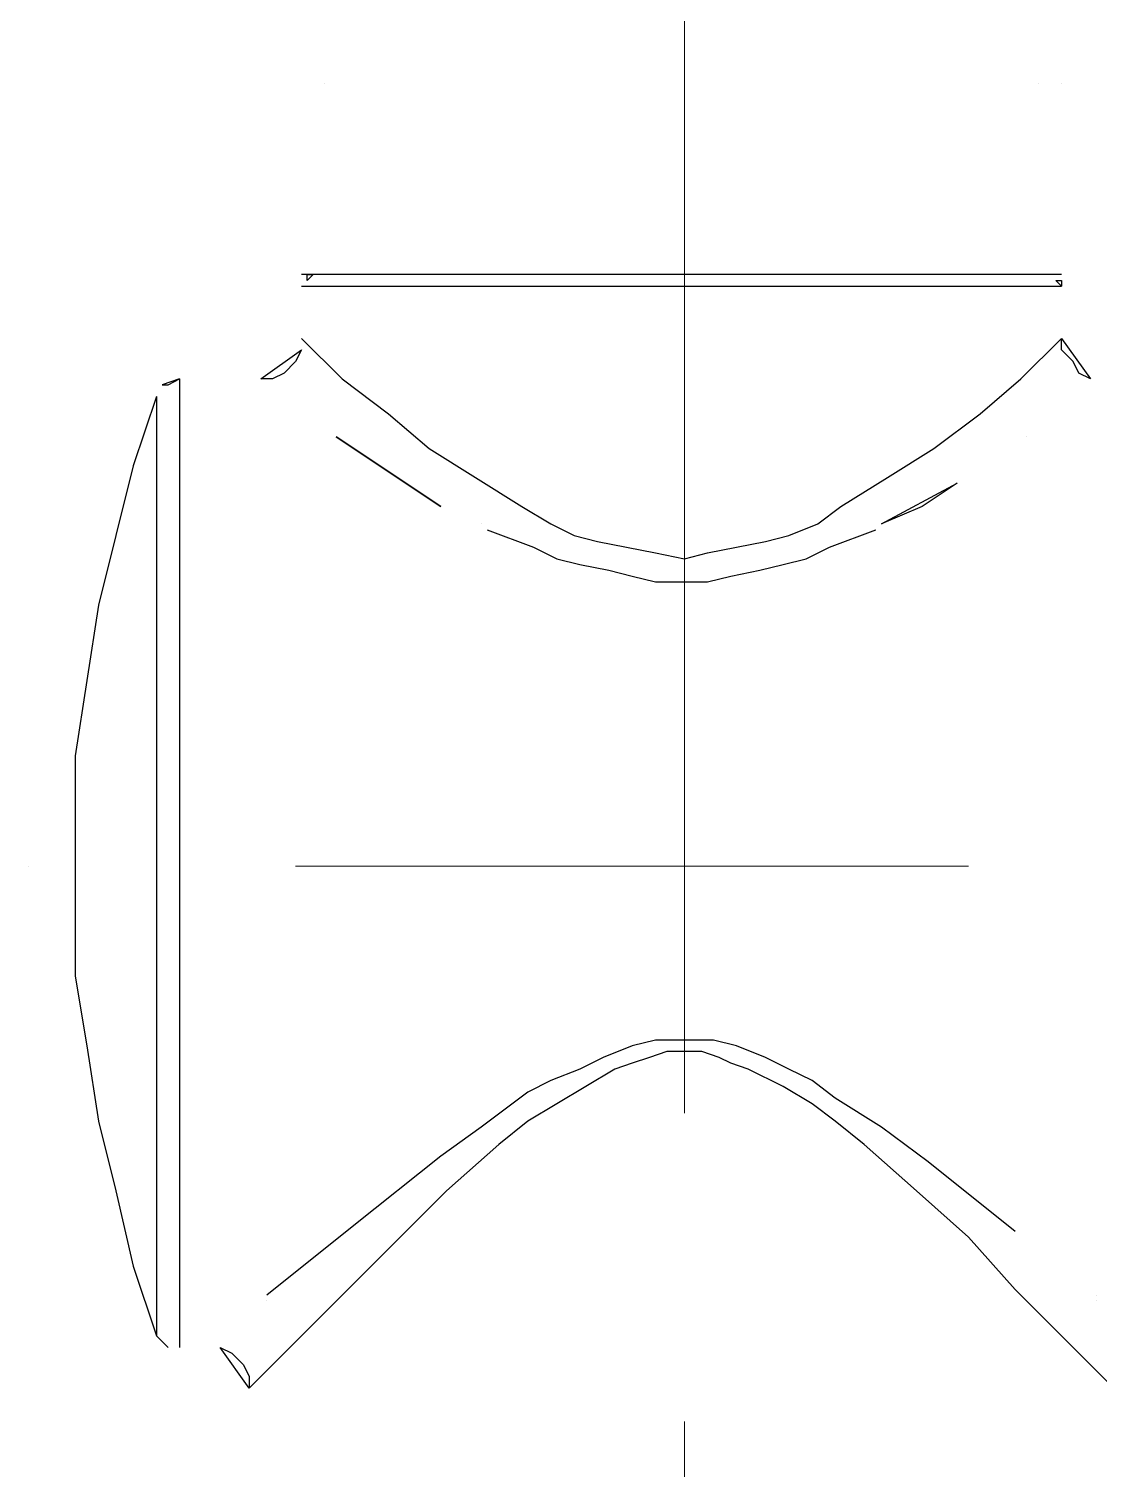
# Model space of a CAD drawing. Extents: x 16296671794 to 16296672922, y -37409618160 to -37409617334.
# Drawn here: x 16296672403.7 to 16296672455.7, y -37409617669.3 to -37409617599.3 of the extents above; entities that cross this region are included whole.
import ezdxf

# ---------------------------------------------------------------- set-up
doc = ezdxf.new("R2010")
doc.units = 0
doc.header["$LTSCALE"] = 10
doc.header["$MEASUREMENT"] = 0
doc.linetypes.add('ACAD_ISO08W100', pattern=[36, 24, -3, 6, -3])
doc.layers.get('0').update_dxf_attribs({"linetype": 'CONTINUOUS'})
doc.layers.add('中心线', color=1, linetype='ACAD_ISO08W100', lineweight=20)

msp = doc.modelspace()

# ---------------------------------------------------------------- linework, layer by layer
for points in [[(16296672418.07873, -37409617601.955627), (16296672418.07873, -37409617601.955627), (16296672416.950541, -37409617601.955627), (16296672416.950541, -37409617601.955627)], [(16296672452.772039, -37409617601.955627), (16296672452.772039, -37409617601.955627), (16296672452.772039, -37409617595.47113), (16296672452.772039, -37409617595.47113)], [(16296672452.772039, -37409617601.955627), (16296672452.772039, -37409617601.955627), (16296672452.772039, -37409617595.190628), (16296672452.772039, -37409617595.190628)], [(16296672453.898161, -37409617601.955627), (16296672453.898161, -37409617601.955627), (16296672452.772039, -37409617601.955627), (16296672452.772039, -37409617601.955627)], [(16296672416.950541, -37409617611.261627), (16296672416.950541, -37409617611.261627), (16296672416.950541, -37409617601.955627), (16296672416.950541, -37409617601.955627)], [(16296672416.950541, -37409617611.261627), (16296672416.950541, -37409617611.261627), (16296672416.950541, -37409617601.955627), (16296672416.950541, -37409617601.955627)], [(16296672453.898161, -37409617611.261627), (16296672453.898161, -37409617611.261627), (16296672416.950541, -37409617611.261627), (16296672416.950541, -37409617611.261627)], [(16296672453.898161, -37409617611.261627), (16296672453.898161, -37409617611.261627), (16296672453.898161, -37409617601.955627), (16296672453.898161, -37409617601.955627)], [(16296672453.898161, -37409617611.261627), (16296672453.898161, -37409617611.261627), (16296672453.898161, -37409617601.955627), (16296672453.898161, -37409617601.955627)], [(16296672416.950541, -37409617611.824692), (16296672416.950541, -37409617611.824692), (16296672453.898161, -37409617611.824692), (16296672453.898161, -37409617611.824692)], [(16296672416.950541, -37409617614.363632), (16296672416.950541, -37409617614.363632), (16296672416.950541, -37409617611.824692), (16296672416.950541, -37409617611.824692)], [(16296672453.898161, -37409617614.363632), (16296672453.898161, -37409617614.363632), (16296672453.898161, -37409617611.824692), (16296672453.898161, -37409617611.824692)], [(16296672411.02704, -37409617616.33744), (16296672411.02704, -37409617616.33744), (16296672411.02704, -37409617663.424316), (16296672411.02704, -37409617663.424316)], [(16296672411.02704, -37409617616.33744), (16296672411.02704, -37409617616.33744), (16296672414.97673, -37409617616.33744), (16296672414.97673, -37409617616.33744)], [(16296672411.02704, -37409617616.33744), (16296672411.02704, -37409617616.33744), (16296672414.97673, -37409617616.33744), (16296672414.97673, -37409617616.33744)], [(16296672414.97673, -37409617616.33744), (16296672414.97673, -37409617616.33744), (16296672418.64385, -37409617619.154823), (16296672418.64385, -37409617619.154823)], [(16296672409.900909, -37409617617.183067), (16296672409.900909, -37409617617.183067), (16296672409.900909, -37409617662.859192), (16296672409.900909, -37409617662.859192)], [(16296672452.206909, -37409617619.154823), (16296672452.206909, -37409617619.154823), (16296672455.871981, -37409617616.33744), (16296672455.871981, -37409617616.33744)], [(16296672435.56666, -37409617621.976318), (16296672435.56666, -37409617621.976318), (16296672435.56666, -37409617589.551758), (16296672435.56666, -37409617589.551758)], [(16296672425.69348, -37409617623.38707), (16296672425.69348, -37409617623.38707), (16296672425.97604, -37409617623.667572), (16296672425.97604, -37409617623.667572)], [(16296672444.87266, -37409617623.667572), (16296672444.87266, -37409617623.667572), (16296672445.15523, -37409617623.38707), (16296672445.15523, -37409617623.38707)], [(16296672435.56666, -37409617635.227882), (16296672435.56666, -37409617635.227882), (16296672435.56666, -37409617628.743378), (16296672435.56666, -37409617628.743378)], [(16296672415.259291, -37409617660.887444), (16296672415.259291, -37409617660.887444), (16296672415.259291, -37409617661.167953), (16296672415.259291, -37409617661.167953)], [(16296672415.259291, -37409617661.167953), (16296672415.259291, -37409617661.167953), (16296672412.43779, -37409617663.424316), (16296672412.43779, -37409617663.424316)], [(16296672455.59148, -37409617660.887444), (16296672455.59148, -37409617660.887444), (16296672451.64179, -37409617657.785454), (16296672451.64179, -37409617657.785454)], [(16296672455.59148, -37409617661.167953), (16296672455.59148, -37409617661.167953), (16296672455.59148, -37409617660.887444), (16296672455.59148, -37409617660.887444)], [(16296672411.02704, -37409617663.424316), (16296672411.02704, -37409617663.424316), (16296672412.43779, -37409617663.424316), (16296672412.43779, -37409617663.424316)], [(16296672411.02704, -37409617663.424316), (16296672411.02704, -37409617663.424316), (16296672412.43779, -37409617663.424316), (16296672412.43779, -37409617663.424316)]]:
    msp.add_open_spline(points, degree=3)
for points, knots in [([(16296672417.513599, -37409617611.261627), (16296672417.513599, -37409617611.261627), (16296672417.233101, -37409617611.261627), (16296672417.233101, -37409617611.261627), (16296672417.233101, -37409617611.261627), (16296672417.233101, -37409617611.261627), (16296672417.233101, -37409617611.544189), (16296672417.233101, -37409617611.544189), (16296672417.233101, -37409617611.544189), (16296672417.233101, -37409617611.544189), (16296672416.950541, -37409617611.824692), (16296672416.950541, -37409617611.824692)], [0, 0, 0, 0, 0.333333333, 0.333333333, 0.333333333, 0.333333343, 0.666666667, 0.666666667, 0.666666667, 0.666666677, 1, 1, 1, 1]), ([(16296672453.898161, -37409617611.824692), (16296672453.898161, -37409617611.824692), (16296672453.898161, -37409617611.544189), (16296672453.898161, -37409617611.544189), (16296672453.898161, -37409617611.544189), (16296672453.898161, -37409617611.544189), (16296672453.617661, -37409617611.544189), (16296672453.617661, -37409617611.544189), (16296672453.617661, -37409617611.544189), (16296672453.617661, -37409617611.544189), (16296672453.33304, -37409617611.261627), (16296672453.33304, -37409617611.261627)], [0, 0, 0, 0, 0.333333333, 0.333333333, 0.333333333, 0.333333343, 0.666666667, 0.666666667, 0.666666667, 0.666666677, 1, 1, 1, 1]), ([(16296672416.950541, -37409617614.363632), (16296672416.950541, -37409617614.363632), (16296672418.924351, -37409617616.33744), (16296672418.924351, -37409617616.33744), (16296672418.924351, -37409617616.33744), (16296672418.924351, -37409617616.33744), (16296672421.180731, -37409617618.028687), (16296672421.180731, -37409617618.028687), (16296672421.180731, -37409617618.028687), (16296672421.180731, -37409617618.028687), (16296672423.156601, -37409617619.71994), (16296672423.156601, -37409617619.71994), (16296672423.156601, -37409617619.71994), (16296672423.156601, -37409617619.71994), (16296672425.412979, -37409617621.130692), (16296672425.412979, -37409617621.130692), (16296672425.412979, -37409617621.130692), (16296672425.412979, -37409617621.130692), (16296672427.66729, -37409617622.541443), (16296672427.66729, -37409617622.541443), (16296672427.66729, -37409617622.541443), (16296672427.66729, -37409617622.541443), (16296672429.078039, -37409617623.38707), (16296672429.078039, -37409617623.38707), (16296672429.078039, -37409617623.38707), (16296672429.078039, -37409617623.38707), (16296672430.20829, -37409617623.950127), (16296672430.20829, -37409617623.950127), (16296672430.20829, -37409617623.950127), (16296672430.20829, -37409617623.950127), (16296672431.33441, -37409617624.232697), (16296672431.33441, -37409617624.232697), (16296672431.33441, -37409617624.232697), (16296672431.33441, -37409617624.232697), (16296672432.745159, -37409617624.513191), (16296672432.745159, -37409617624.513191), (16296672432.745159, -37409617624.513191), (16296672432.745159, -37409617624.513191), (16296672434.15591, -37409617624.795753), (16296672434.15591, -37409617624.795753), (16296672434.15591, -37409617624.795753), (16296672434.15591, -37409617624.795753), (16296672435.56666, -37409617625.078323), (16296672435.56666, -37409617625.078323), (16296672435.56666, -37409617625.078323), (16296672435.56666, -37409617625.078323), (16296672436.694851, -37409617624.795753), (16296672436.694851, -37409617624.795753), (16296672436.694851, -37409617624.795753), (16296672436.694851, -37409617624.795753), (16296672438.1056, -37409617624.513191), (16296672438.1056, -37409617624.513191), (16296672438.1056, -37409617624.513191), (16296672438.1056, -37409617624.513191), (16296672439.51429, -37409617624.232697), (16296672439.51429, -37409617624.232697), (16296672439.51429, -37409617624.232697), (16296672439.51429, -37409617624.232697), (16296672440.642481, -37409617623.950127), (16296672440.642481, -37409617623.950127), (16296672440.642481, -37409617623.950127), (16296672440.642481, -37409617623.950127), (16296672442.05323, -37409617623.38707), (16296672442.05323, -37409617623.38707), (16296672442.05323, -37409617623.38707), (16296672442.05323, -37409617623.38707), (16296672443.17935, -37409617622.541443), (16296672443.17935, -37409617622.541443), (16296672443.17935, -37409617622.541443), (16296672443.17935, -37409617622.541443), (16296672445.43779, -37409617621.130692), (16296672445.43779, -37409617621.130692), (16296672445.43779, -37409617621.130692), (16296672445.43779, -37409617621.130692), (16296672447.69416, -37409617619.71994), (16296672447.69416, -37409617619.71994), (16296672447.69416, -37409617619.71994), (16296672447.69416, -37409617619.71994), (16296672449.950541, -37409617618.028687), (16296672449.950541, -37409617618.028687), (16296672449.950541, -37409617618.028687), (16296672449.950541, -37409617618.028687), (16296672451.922291, -37409617616.33744), (16296672451.922291, -37409617616.33744), (16296672451.922291, -37409617616.33744), (16296672451.922291, -37409617616.33744), (16296672453.898161, -37409617614.363632), (16296672453.898161, -37409617614.363632)], [0, 0, 0, 0, 0.045454545, 0.045454545, 0.045454545, 0.045454555, 0.090909091, 0.090909091, 0.090909091, 0.090909101, 0.136363636, 0.136363636, 0.136363636, 0.136363646, 0.181818182, 0.181818182, 0.181818182, 0.181818192, 0.227272727, 0.227272727, 0.227272727, 0.227272737, 0.272727273, 0.272727273, 0.272727273, 0.272727283, 0.318181818, 0.318181818, 0.318181818, 0.318181828, 0.363636364, 0.363636364, 0.363636364, 0.363636374, 0.409090909, 0.409090909, 0.409090909, 0.409090919, 0.454545455, 0.454545455, 0.454545455, 0.454545465, 0.5, 0.5, 0.5, 0.50000001, 0.545454545, 0.545454545, 0.545454545, 0.545454555, 0.590909091, 0.590909091, 0.590909091, 0.590909101, 0.636363636, 0.636363636, 0.636363636, 0.636363646, 0.681818182, 0.681818182, 0.681818182, 0.681818192, 0.727272727, 0.727272727, 0.727272727, 0.727272737, 0.772727273, 0.772727273, 0.772727273, 0.772727283, 0.818181818, 0.818181818, 0.818181818, 0.818181828, 0.863636364, 0.863636364, 0.863636364, 0.863636374, 0.909090909, 0.909090909, 0.909090909, 0.909090919, 0.954545455, 0.954545455, 0.954545455, 0.954545465, 1, 1, 1, 1]), ([(16296672453.898161, -37409617614.363632), (16296672453.898161, -37409617614.363632), (16296672453.898161, -37409617614.926697), (16296672453.898161, -37409617614.926697), (16296672453.898161, -37409617614.926697), (16296672453.898161, -37409617614.926697), (16296672454.463289, -37409617615.491821), (16296672454.463289, -37409617615.491821), (16296672454.463289, -37409617615.491821), (16296672454.463289, -37409617615.491821), (16296672454.74379, -37409617616.054878), (16296672454.74379, -37409617616.054878), (16296672454.74379, -37409617616.054878), (16296672454.74379, -37409617616.054878), (16296672455.30891, -37409617616.33744), (16296672455.30891, -37409617616.33744), (16296672455.30891, -37409617616.33744), (16296672455.30891, -37409617616.33744), (16296672455.871981, -37409617616.33744), (16296672455.871981, -37409617616.33744)], [0, 0, 0, 0, 0.2, 0.2, 0.2, 0.20000001, 0.4, 0.4, 0.4, 0.40000001, 0.6, 0.6, 0.6, 0.60000001, 0.8, 0.8, 0.8, 0.80000001, 1, 1, 1, 1]), ([(16296672414.97673, -37409617616.33744), (16296672414.97673, -37409617616.33744), (16296672415.539789, -37409617616.33744), (16296672415.539789, -37409617616.33744), (16296672415.539789, -37409617616.33744), (16296672415.539789, -37409617616.33744), (16296672416.10491, -37409617616.054878), (16296672416.10491, -37409617616.054878), (16296672416.10491, -37409617616.054878), (16296672416.10491, -37409617616.054878), (16296672416.66798, -37409617615.491821), (16296672416.66798, -37409617615.491821), (16296672416.66798, -37409617615.491821), (16296672416.66798, -37409617615.491821), (16296672416.950541, -37409617614.926697), (16296672416.950541, -37409617614.926697), (16296672416.950541, -37409617614.926697), (16296672416.950541, -37409617614.926697), (16296672416.950541, -37409617614.363632), (16296672416.950541, -37409617614.363632)], [0, 0, 0, 0, 0.2, 0.2, 0.2, 0.20000001, 0.4, 0.4, 0.4, 0.40000001, 0.6, 0.6, 0.6, 0.60000001, 0.8, 0.8, 0.8, 0.80000001, 1, 1, 1, 1]), ([(16296672411.02704, -37409617616.33744), (16296672411.02704, -37409617616.33744), (16296672410.46191, -37409617616.617943), (16296672410.46191, -37409617616.617943), (16296672410.46191, -37409617616.617943), (16296672410.46191, -37409617616.617943), (16296672410.18141, -37409617616.617943), (16296672410.18141, -37409617616.617943), (16296672410.18141, -37409617616.617943), (16296672410.18141, -37409617616.617943), (16296672409.900909, -37409617617.183067), (16296672409.900909, -37409617617.183067)], [0, 0, 0, 0, 0.333333333, 0.333333333, 0.333333333, 0.333333343, 0.666666667, 0.666666667, 0.666666667, 0.666666677, 1, 1, 1, 1]), ([(16296672409.900909, -37409617617.183067), (16296672409.900909, -37409617617.183067), (16296672408.77066, -37409617620.565567), (16296672408.77066, -37409617620.565567), (16296672408.77066, -37409617620.565567), (16296672408.77066, -37409617620.565567), (16296672407.925039, -37409617623.950127), (16296672407.925039, -37409617623.950127), (16296672407.925039, -37409617623.950127), (16296672407.925039, -37409617623.950127), (16296672407.079411, -37409617627.332626), (16296672407.079411, -37409617627.332626), (16296672407.079411, -37409617627.332626), (16296672407.079411, -37409617627.332626), (16296672406.51429, -37409617630.999763), (16296672406.51429, -37409617630.999763), (16296672406.51429, -37409617630.999763), (16296672406.51429, -37409617630.999763), (16296672405.951229, -37409617634.662758), (16296672405.951229, -37409617634.662758), (16296672405.951229, -37409617634.662758), (16296672405.951229, -37409617634.662758), (16296672405.951229, -37409617638.049377), (16296672405.951229, -37409617638.049377), (16296672405.951229, -37409617638.049377), (16296672405.951229, -37409617638.049377), (16296672405.951229, -37409617641.712379), (16296672405.951229, -37409617641.712379), (16296672405.951229, -37409617641.712379), (16296672405.951229, -37409617641.712379), (16296672405.951229, -37409617645.379509), (16296672405.951229, -37409617645.379509), (16296672405.951229, -37409617645.379509), (16296672405.951229, -37409617645.379509), (16296672406.51429, -37409617648.762009), (16296672406.51429, -37409617648.762009), (16296672406.51429, -37409617648.762009), (16296672406.51429, -37409617648.762009), (16296672407.079411, -37409617652.427071), (16296672407.079411, -37409617652.427071), (16296672407.079411, -37409617652.427071), (16296672407.079411, -37409617652.427071), (16296672407.925039, -37409617655.80957), (16296672407.925039, -37409617655.80957), (16296672407.925039, -37409617655.80957), (16296672407.925039, -37409617655.80957), (16296672408.77066, -37409617659.476692), (16296672408.77066, -37409617659.476692), (16296672408.77066, -37409617659.476692), (16296672408.77066, -37409617659.476692), (16296672409.900909, -37409617662.859192), (16296672409.900909, -37409617662.859192)], [0, 0, 0, 0, 0.076923077, 0.076923077, 0.076923077, 0.076923087, 0.153846154, 0.153846154, 0.153846154, 0.153846164, 0.230769231, 0.230769231, 0.230769231, 0.230769241, 0.307692308, 0.307692308, 0.307692308, 0.307692318, 0.384615385, 0.384615385, 0.384615385, 0.384615395, 0.461538462, 0.461538462, 0.461538462, 0.461538472, 0.538461538, 0.538461538, 0.538461538, 0.538461548, 0.615384615, 0.615384615, 0.615384615, 0.615384625, 0.692307692, 0.692307692, 0.692307692, 0.692307702, 0.769230769, 0.769230769, 0.769230769, 0.769230779, 0.846153846, 0.846153846, 0.846153846, 0.846153856, 0.923076923, 0.923076923, 0.923076923, 0.923076933, 1, 1, 1, 1]), ([(16296672418.64385, -37409617619.154823), (16296672418.64385, -37409617619.154823), (16296672422.02635, -37409617621.411186), (16296672422.02635, -37409617621.411186), (16296672422.02635, -37409617621.411186), (16296672422.02635, -37409617621.411186), (16296672423.71966, -37409617622.541443), (16296672423.71966, -37409617622.541443), (16296672423.71966, -37409617622.541443), (16296672423.71966, -37409617622.541443), (16296672425.69348, -37409617623.38707), (16296672425.69348, -37409617623.38707)], [0, 0, 0, 0, 0.333333333, 0.333333333, 0.333333333, 0.333333343, 0.666666667, 0.666666667, 0.666666667, 0.666666677, 1, 1, 1, 1]), ([(16296672445.15523, -37409617623.38707), (16296672445.15523, -37409617623.38707), (16296672447.12904, -37409617622.541443), (16296672447.12904, -37409617622.541443), (16296672447.12904, -37409617622.541443), (16296672447.12904, -37409617622.541443), (16296672448.82029, -37409617621.411186), (16296672448.82029, -37409617621.411186), (16296672448.82029, -37409617621.411186), (16296672448.82029, -37409617621.411186), (16296672452.206909, -37409617619.154823), (16296672452.206909, -37409617619.154823)], [0, 0, 0, 0, 0.333333333, 0.333333333, 0.333333333, 0.333333343, 0.666666667, 0.666666667, 0.666666667, 0.666666677, 1, 1, 1, 1]), ([(16296672425.97604, -37409617623.667572), (16296672425.97604, -37409617623.667572), (16296672428.23241, -37409617624.513191), (16296672428.23241, -37409617624.513191), (16296672428.23241, -37409617624.513191), (16296672428.23241, -37409617624.513191), (16296672429.3606, -37409617625.078323), (16296672429.3606, -37409617625.078323), (16296672429.3606, -37409617625.078323), (16296672429.3606, -37409617625.078323), (16296672430.488791, -37409617625.358818), (16296672430.488791, -37409617625.358818), (16296672430.488791, -37409617625.358818), (16296672430.488791, -37409617625.358818), (16296672431.89954, -37409617625.64138), (16296672431.89954, -37409617625.64138), (16296672431.89954, -37409617625.64138), (16296672431.89954, -37409617625.64138), (16296672433.027731, -37409617625.923943), (16296672433.027731, -37409617625.923943), (16296672433.027731, -37409617625.923943), (16296672433.027731, -37409617625.923943), (16296672434.15591, -37409617626.204437), (16296672434.15591, -37409617626.204437), (16296672434.15591, -37409617626.204437), (16296672434.15591, -37409617626.204437), (16296672435.56666, -37409617626.204437), (16296672435.56666, -37409617626.204437), (16296672435.56666, -37409617626.204437), (16296672435.56666, -37409617626.204437), (16296672436.694851, -37409617626.204437), (16296672436.694851, -37409617626.204437), (16296672436.694851, -37409617626.204437), (16296672436.694851, -37409617626.204437), (16296672437.82098, -37409617625.923943), (16296672437.82098, -37409617625.923943), (16296672437.82098, -37409617625.923943), (16296672437.82098, -37409617625.923943), (16296672439.23173, -37409617625.64138), (16296672439.23173, -37409617625.64138), (16296672439.23173, -37409617625.64138), (16296672439.23173, -37409617625.64138), (16296672440.36198, -37409617625.358818), (16296672440.36198, -37409617625.358818), (16296672440.36198, -37409617625.358818), (16296672440.36198, -37409617625.358818), (16296672441.4881, -37409617625.078323), (16296672441.4881, -37409617625.078323), (16296672441.4881, -37409617625.078323), (16296672441.4881, -37409617625.078323), (16296672442.618349, -37409617624.513191), (16296672442.618349, -37409617624.513191), (16296672442.618349, -37409617624.513191), (16296672442.618349, -37409617624.513191), (16296672444.87266, -37409617623.667572), (16296672444.87266, -37409617623.667572)], [0, 0, 0, 0, 0.071428571, 0.071428571, 0.071428571, 0.071428581, 0.142857143, 0.142857143, 0.142857143, 0.142857153, 0.214285714, 0.214285714, 0.214285714, 0.214285724, 0.285714286, 0.285714286, 0.285714286, 0.285714296, 0.357142857, 0.357142857, 0.357142857, 0.357142867, 0.428571429, 0.428571429, 0.428571429, 0.428571439, 0.5, 0.5, 0.5, 0.50000001, 0.571428571, 0.571428571, 0.571428571, 0.571428581, 0.642857143, 0.642857143, 0.642857143, 0.642857153, 0.714285714, 0.714285714, 0.714285714, 0.714285724, 0.785714286, 0.785714286, 0.785714286, 0.785714296, 0.857142857, 0.857142857, 0.857142857, 0.857142867, 0.928571429, 0.928571429, 0.928571429, 0.928571439, 1, 1, 1, 1]), ([(16296672451.64179, -37409617657.785454), (16296672451.64179, -37409617657.785454), (16296672447.4116, -37409617654.402946), (16296672447.4116, -37409617654.402946), (16296672447.4116, -37409617654.402946), (16296672447.4116, -37409617654.402946), (16296672445.15523, -37409617652.709633), (16296672445.15523, -37409617652.709633), (16296672445.15523, -37409617652.709633), (16296672445.15523, -37409617652.709633), (16296672442.898849, -37409617651.300941), (16296672442.898849, -37409617651.300941), (16296672442.898849, -37409617651.300941), (16296672442.898849, -37409617651.300941), (16296672441.77066, -37409617650.453247), (16296672441.77066, -37409617650.453247), (16296672441.77066, -37409617650.453247), (16296672441.77066, -37409617650.453247), (16296672440.642481, -37409617649.89019), (16296672440.642481, -37409617649.89019), (16296672440.642481, -37409617649.89019), (16296672440.642481, -37409617649.89019), (16296672439.51429, -37409617649.325073), (16296672439.51429, -37409617649.325073), (16296672439.51429, -37409617649.325073), (16296672439.51429, -37409617649.325073), (16296672438.1056, -37409617648.762009), (16296672438.1056, -37409617648.762009), (16296672438.1056, -37409617648.762009), (16296672438.1056, -37409617648.762009), (16296672436.975349, -37409617648.479446), (16296672436.975349, -37409617648.479446), (16296672436.975349, -37409617648.479446), (16296672436.975349, -37409617648.479446), (16296672435.56666, -37409617648.479446), (16296672435.56666, -37409617648.479446), (16296672435.56666, -37409617648.479446), (16296672435.56666, -37409617648.479446), (16296672434.15591, -37409617648.479446), (16296672434.15591, -37409617648.479446), (16296672434.15591, -37409617648.479446), (16296672434.15591, -37409617648.479446), (16296672433.027731, -37409617648.762009), (16296672433.027731, -37409617648.762009), (16296672433.027731, -37409617648.762009), (16296672433.027731, -37409617648.762009), (16296672431.61698, -37409617649.325073), (16296672431.61698, -37409617649.325073), (16296672431.61698, -37409617649.325073), (16296672431.61698, -37409617649.325073), (16296672430.488791, -37409617649.89019), (16296672430.488791, -37409617649.89019), (16296672430.488791, -37409617649.89019), (16296672430.488791, -37409617649.89019), (16296672429.078039, -37409617650.453247), (16296672429.078039, -37409617650.453247), (16296672429.078039, -37409617650.453247), (16296672429.078039, -37409617650.453247), (16296672427.95191, -37409617651.018379), (16296672427.95191, -37409617651.018379), (16296672427.95191, -37409617651.018379), (16296672427.95191, -37409617651.018379), (16296672425.69348, -37409617652.709633), (16296672425.69348, -37409617652.709633), (16296672425.69348, -37409617652.709633), (16296672425.69348, -37409617652.709633), (16296672423.71966, -37409617654.118317), (16296672423.71966, -37409617654.118317), (16296672423.71966, -37409617654.118317), (16296672423.71966, -37409617654.118317), (16296672419.489479, -37409617657.504936), (16296672419.489479, -37409617657.504936), (16296672419.489479, -37409617657.504936), (16296672419.489479, -37409617657.504936), (16296672415.259291, -37409617660.887444), (16296672415.259291, -37409617660.887444)], [0, 0, 0, 0, 0.052631579, 0.052631579, 0.052631579, 0.052631589, 0.105263158, 0.105263158, 0.105263158, 0.105263168, 0.157894737, 0.157894737, 0.157894737, 0.157894747, 0.210526316, 0.210526316, 0.210526316, 0.210526326, 0.263157895, 0.263157895, 0.263157895, 0.263157905, 0.315789474, 0.315789474, 0.315789474, 0.315789484, 0.368421053, 0.368421053, 0.368421053, 0.368421063, 0.421052632, 0.421052632, 0.421052632, 0.421052642, 0.473684211, 0.473684211, 0.473684211, 0.473684221, 0.526315789, 0.526315789, 0.526315789, 0.526315799, 0.578947368, 0.578947368, 0.578947368, 0.578947378, 0.631578947, 0.631578947, 0.631578947, 0.631578957, 0.684210526, 0.684210526, 0.684210526, 0.684210536, 0.736842105, 0.736842105, 0.736842105, 0.736842115, 0.789473684, 0.789473684, 0.789473684, 0.789473694, 0.842105263, 0.842105263, 0.842105263, 0.842105273, 0.894736842, 0.894736842, 0.894736842, 0.894736852, 0.947368421, 0.947368421, 0.947368421, 0.947368431, 1, 1, 1, 1]), ([(16296672456.437099, -37409617665.398132), (16296672456.437099, -37409617665.398132), (16296672451.64179, -37409617660.602821), (16296672451.64179, -37409617660.602821), (16296672451.64179, -37409617660.602821), (16296672451.64179, -37409617660.602821), (16296672449.38541, -37409617658.065941), (16296672449.38541, -37409617658.065941), (16296672449.38541, -37409617658.065941), (16296672449.38541, -37409617658.065941), (16296672446.848539, -37409617655.80957), (16296672446.848539, -37409617655.80957), (16296672446.848539, -37409617655.80957), (16296672446.848539, -37409617655.80957), (16296672444.309601, -37409617653.555252), (16296672444.309601, -37409617653.555252), (16296672444.309601, -37409617653.555252), (16296672444.309601, -37409617653.555252), (16296672442.898849, -37409617652.427071), (16296672442.898849, -37409617652.427071), (16296672442.898849, -37409617652.427071), (16296672442.898849, -37409617652.427071), (16296672441.77066, -37409617651.581444), (16296672441.77066, -37409617651.581444), (16296672441.77066, -37409617651.581444), (16296672441.77066, -37409617651.581444), (16296672440.36198, -37409617650.735817), (16296672440.36198, -37409617650.735817), (16296672440.36198, -37409617650.735817), (16296672440.36198, -37409617650.735817), (16296672438.666599, -37409617649.89019), (16296672438.666599, -37409617649.89019), (16296672438.666599, -37409617649.89019), (16296672438.666599, -37409617649.89019), (16296672437.82098, -37409617649.607628), (16296672437.82098, -37409617649.607628), (16296672437.82098, -37409617649.607628), (16296672437.82098, -37409617649.607628), (16296672437.25791, -37409617649.325073), (16296672437.25791, -37409617649.325073), (16296672437.25791, -37409617649.325073), (16296672437.25791, -37409617649.325073), (16296672436.412291, -37409617649.044571), (16296672436.412291, -37409617649.044571), (16296672436.412291, -37409617649.044571), (16296672436.412291, -37409617649.044571), (16296672435.56666, -37409617649.044571), (16296672435.56666, -37409617649.044571), (16296672435.56666, -37409617649.044571), (16296672435.56666, -37409617649.044571), (16296672434.718981, -37409617649.044571), (16296672434.718981, -37409617649.044571), (16296672434.718981, -37409617649.044571), (16296672434.718981, -37409617649.044571), (16296672433.87335, -37409617649.325073), (16296672433.87335, -37409617649.325073), (16296672433.87335, -37409617649.325073), (16296672433.87335, -37409617649.325073), (16296672433.027731, -37409617649.607628), (16296672433.027731, -37409617649.607628), (16296672433.027731, -37409617649.607628), (16296672433.027731, -37409617649.607628), (16296672432.18004, -37409617649.89019), (16296672432.18004, -37409617649.89019), (16296672432.18004, -37409617649.89019), (16296672432.18004, -37409617649.89019), (16296672430.769291, -37409617650.735817), (16296672430.769291, -37409617650.735817), (16296672430.769291, -37409617650.735817), (16296672430.769291, -37409617650.735817), (16296672429.3606, -37409617651.581444), (16296672429.3606, -37409617651.581444), (16296672429.3606, -37409617651.581444), (16296672429.3606, -37409617651.581444), (16296672427.95191, -37409617652.427071), (16296672427.95191, -37409617652.427071), (16296672427.95191, -37409617652.427071), (16296672427.95191, -37409617652.427071), (16296672426.541161, -37409617653.555252), (16296672426.541161, -37409617653.555252), (16296672426.541161, -37409617653.555252), (16296672426.541161, -37409617653.555252), (16296672424.00223, -37409617655.80957), (16296672424.00223, -37409617655.80957), (16296672424.00223, -37409617655.80957), (16296672424.00223, -37409617655.80957), (16296672421.74585, -37409617658.065941), (16296672421.74585, -37409617658.065941), (16296672421.74585, -37409617658.065941), (16296672421.74585, -37409617658.065941), (16296672419.208981, -37409617660.602821), (16296672419.208981, -37409617660.602821), (16296672419.208981, -37409617660.602821), (16296672419.208981, -37409617660.602821), (16296672414.4116, -37409617665.398132), (16296672414.4116, -37409617665.398132)], [0, 0, 0, 0, 0.041666667, 0.041666667, 0.041666667, 0.041666677, 0.083333333, 0.083333333, 0.083333333, 0.083333343, 0.125, 0.125, 0.125, 0.12500001, 0.166666667, 0.166666667, 0.166666667, 0.166666677, 0.208333333, 0.208333333, 0.208333333, 0.208333343, 0.25, 0.25, 0.25, 0.25000001, 0.291666667, 0.291666667, 0.291666667, 0.291666677, 0.333333333, 0.333333333, 0.333333333, 0.333333343, 0.375, 0.375, 0.375, 0.37500001, 0.416666667, 0.416666667, 0.416666667, 0.416666677, 0.458333333, 0.458333333, 0.458333333, 0.458333343, 0.5, 0.5, 0.5, 0.50000001, 0.541666667, 0.541666667, 0.541666667, 0.541666677, 0.583333333, 0.583333333, 0.583333333, 0.583333343, 0.625, 0.625, 0.625, 0.62500001, 0.666666667, 0.666666667, 0.666666667, 0.666666677, 0.708333333, 0.708333333, 0.708333333, 0.708333343, 0.75, 0.75, 0.75, 0.75000001, 0.791666667, 0.791666667, 0.791666667, 0.791666677, 0.833333333, 0.833333333, 0.833333333, 0.833333343, 0.875, 0.875, 0.875, 0.87500001, 0.916666667, 0.916666667, 0.916666667, 0.916666677, 0.958333333, 0.958333333, 0.958333333, 0.958333343, 1, 1, 1, 1]), ([(16296672409.900909, -37409617662.859192), (16296672409.900909, -37409617662.859192), (16296672410.18141, -37409617663.141747), (16296672410.18141, -37409617663.141747), (16296672410.18141, -37409617663.141747), (16296672410.18141, -37409617663.141747), (16296672410.46191, -37409617663.424316), (16296672410.46191, -37409617663.424316), (16296672410.46191, -37409617663.424316), (16296672410.46191, -37409617663.424316), (16296672411.02704, -37409617663.424316), (16296672411.02704, -37409617663.424316)], [0, 0, 0, 0, 0.333333333, 0.333333333, 0.333333333, 0.333333343, 0.666666667, 0.666666667, 0.666666667, 0.666666677, 1, 1, 1, 1]), ([(16296672414.4116, -37409617665.398132), (16296672414.4116, -37409617665.398132), (16296672414.4116, -37409617664.835068), (16296672414.4116, -37409617664.835068), (16296672414.4116, -37409617664.835068), (16296672414.4116, -37409617664.835068), (16296672414.1311, -37409617664.269943), (16296672414.1311, -37409617664.269943), (16296672414.1311, -37409617664.269943), (16296672414.1311, -37409617664.269943), (16296672413.565981, -37409617663.704819), (16296672413.565981, -37409617663.704819), (16296672413.565981, -37409617663.704819), (16296672413.565981, -37409617663.704819), (16296672413.002911, -37409617663.424316), (16296672413.002911, -37409617663.424316), (16296672413.002911, -37409617663.424316), (16296672413.002911, -37409617663.424316), (16296672412.43779, -37409617663.424316), (16296672412.43779, -37409617663.424316)], [0, 0, 0, 0, 0.2, 0.2, 0.2, 0.20000001, 0.4, 0.4, 0.4, 0.40000001, 0.6, 0.6, 0.6, 0.60000001, 0.8, 0.8, 0.8, 0.80000001, 1, 1, 1, 1])]:
    msp.add_open_spline(points, degree=3, knots=knots)
at = {"layer": '中心线', "color": 1, "ltscale": 0.5}
for points in [[(16296672435.56666, -37409617532.030693), (16296672435.56666, -37409617532.030693), (16296672435.56666, -37409617799.046066), (16296672435.56666, -37409617799.046066)], [(16296672403.694851, -37409617640.021133), (16296672403.694851, -37409617640.021133), (16296672410.18141, -37409617640.021133), (16296672410.18141, -37409617640.021133)], [(16296672416.66798, -37409617640.021133), (16296672416.66798, -37409617640.021133), (16296672449.38541, -37409617640.021133), (16296672449.38541, -37409617640.021133)]]:
    msp.add_open_spline(points, degree=3, dxfattribs=at)

doc.saveas('drawing.dxf')
